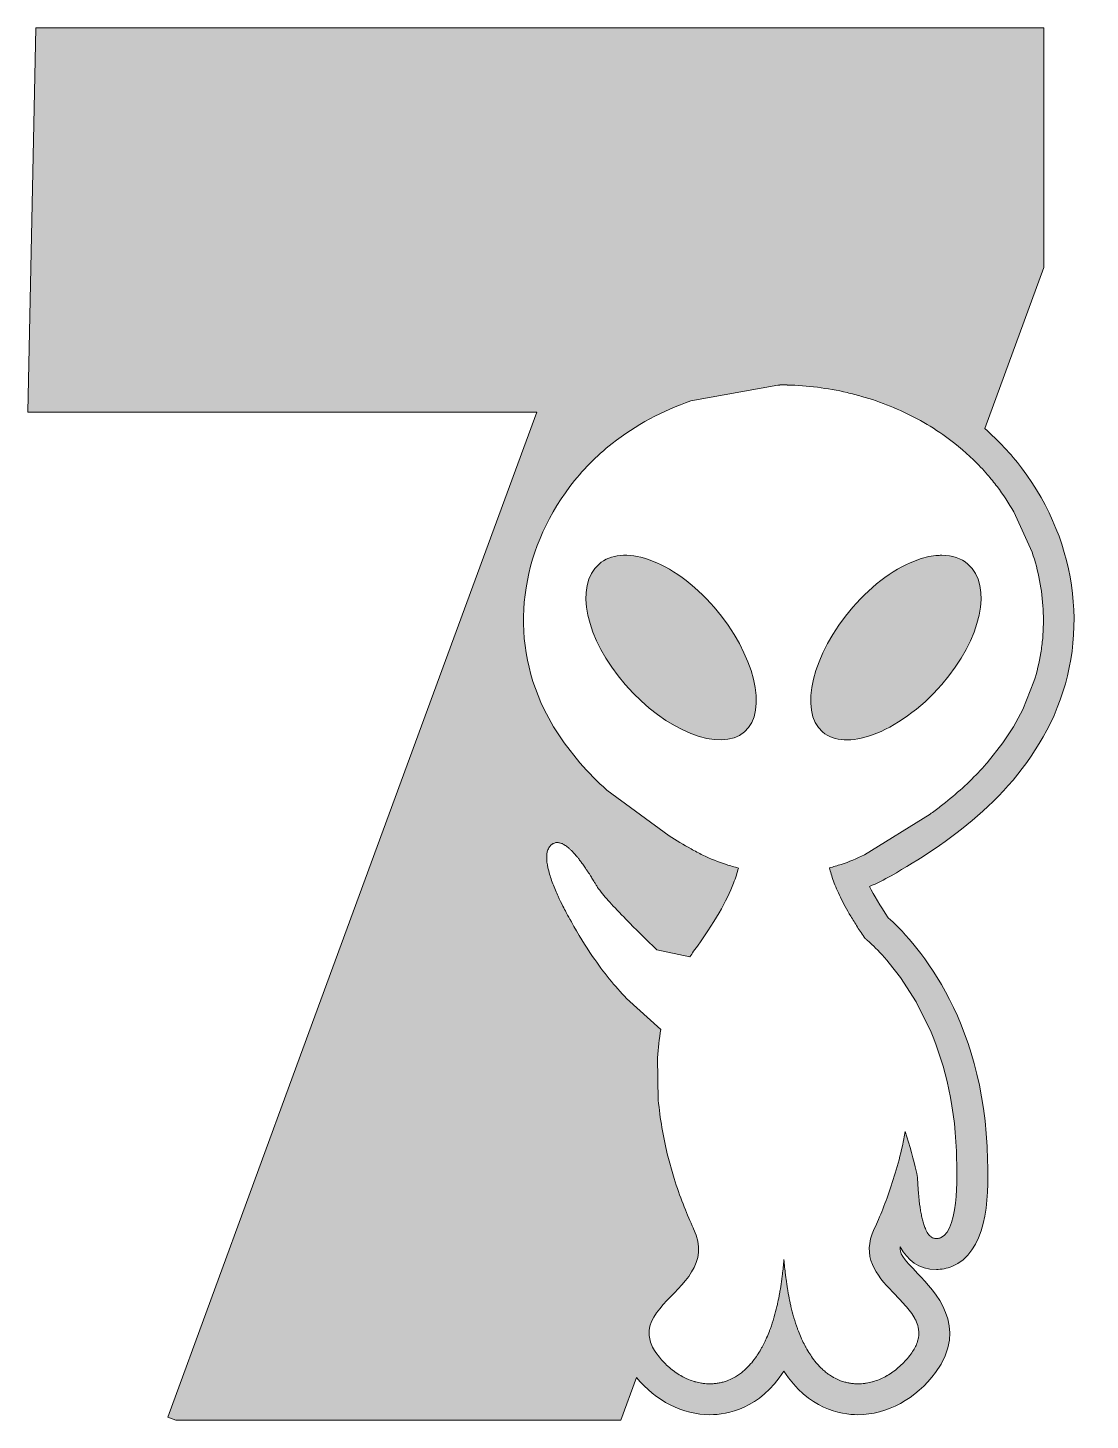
# Model space of a CAD drawing. Header units: millimetres. Extents: x -176 to -46, y -84 to 86.
import ezdxf

# ---------------------------------------------------------------- set-up
doc = ezdxf.new("R2010")
doc.units = ezdxf.units.MM
doc.header["$MEASUREMENT"] = 0
doc.layers.add('Layer 1', color=7, linetype='Continuous', lineweight=0)

# ---------------------------------------------------------------- blocks, each defined once
blk = doc.blocks.new('Block_0')
at = {"layer": 'Layer 1', "transparency": 33554687}
h = blk.add_hatch(color=7, dxfattribs=at)
h.dxf.hatch_style = 2
edge = h.paths.add_edge_path()
edge.add_spline(control_points=[(-52.06, 11.46), (-52.12, 10.87), (-52.19, 10.29), (-52.28, 9.7), (-52.48, 8.53), (-52.75, 7.36), (-53.12, 6.21), (-53.12, 6.21), (-54.48, 2.79), (-54.48, 2.79), (-55.19, 1.35), (-56, 0), (-56.91, -1.27), (-56.91, -1.27), (-58.84, -3.71), (-58.84, -3.71), (-59.18, -4.11), (-59.53, -4.49), (-59.89, -4.86), (-61.32, -6.36), (-62.88, -7.74), (-64.53, -9.01), (-64.94, -9.33), (-65.36, -9.65), (-65.78, -9.95), (-65.78, -9.95), (-73.77, -14.91), (-73.77, -14.91), (-74.71, -15.36), (-75.65, -15.74), (-76.6, -16.06), (-77.08, -16.21), (-77.56, -16.35), (-78.04, -16.47), (-77.98, -16.72), (-77.91, -16.98), (-77.82, -17.25), (-77.66, -17.79), (-77.44, -18.38), (-77.16, -19.04), (-77.02, -19.36), (-76.86, -19.7), (-76.69, -20.06), (-76.34, -20.77), (-75.93, -21.54), (-75.43, -22.38), (-75.18, -22.8), (-74.91, -23.23), (-74.63, -23.68), (-74.34, -24.13), (-74.02, -24.59), (-73.69, -25.08), (-73.6, -25.15), (-73.49, -25.24), (-73.37, -25.35), (-73.22, -25.48), (-73.05, -25.63), (-72.86, -25.81), (-72.29, -26.35), (-71.56, -27.1), (-70.74, -28.08), (-70.74, -28.08), (-69.37, -29.84), (-69.37, -29.84), (-69.37, -29.84), (-67.47, -32.8), (-67.47, -32.8), (-67.47, -32.8), (-65.65, -36.5), (-65.65, -36.5), (-63.94, -40.56), (-62.62, -45.75), (-62.54, -52.17), (-62.54, -52.17), (-62.04, -60.53), (-64.5, -61.52), (-64.64, -61.57), (-64.77, -61.6), (-64.9, -61.61), (-64.92, -61.61), (-64.94, -61.62), (-64.96, -61.62), (-65.05, -61.62), (-65.13, -61.6), (-65.21, -61.59), (-65.25, -61.58), (-65.3, -61.58), (-65.34, -61.56), (-65.43, -61.53), (-65.52, -61.48), (-65.6, -61.42), (-65.62, -61.41), (-65.64, -61.4), (-65.67, -61.39), (-65.77, -61.31), (-65.86, -61.21), (-65.95, -61.1), (-65.98, -61.07), (-66, -61.02), (-66.03, -60.98), (-66.09, -60.9), (-66.14, -60.81), (-66.2, -60.72), (-66.23, -60.66), (-66.26, -60.59), (-66.29, -60.53), (-66.33, -60.44), (-66.37, -60.35), (-66.41, -60.26), (-66.44, -60.18), (-66.47, -60.1), (-66.49, -60.03), (-66.53, -59.93), (-66.56, -59.83), (-66.59, -59.73), (-66.62, -59.64), (-66.64, -59.56), (-66.67, -59.47), (-66.69, -59.37), (-66.72, -59.26), (-66.75, -59.15), (-66.77, -59.06), (-66.79, -58.97), (-66.81, -58.87), (-66.83, -58.76), (-66.85, -58.65), (-66.87, -58.54), (-66.89, -58.45), (-66.91, -58.35), (-66.93, -58.25), (-66.94, -58.14), (-66.96, -58.02), (-66.98, -57.91), (-66.99, -57.81), (-67.01, -57.71), (-67.02, -57.62), (-67.04, -57.5), (-67.05, -57.38), (-67.07, -57.27), (-67.08, -57.17), (-67.09, -57.08), (-67.1, -56.98), (-67.11, -56.87), (-67.12, -56.76), (-67.13, -56.64), (-67.14, -56.55), (-67.15, -56.46), (-67.16, -56.36), (-67.17, -56.25), (-67.18, -56.15), (-67.19, -56.04), (-67.2, -55.95), (-67.2, -55.86), (-67.21, -55.78), (-67.22, -55.67), (-67.22, -55.57), (-67.23, -55.47), (-67.24, -55.39), (-67.24, -55.31), (-67.25, -55.23), (-67.25, -55.15), (-67.26, -55.08), (-67.26, -55.01), (-67.28, -54.78), (-67.29, -54.56), (-67.31, -54.39), (-67.32, -54.14), (-67.38, -53.79), (-67.47, -53.38), (-67.74, -52.14), (-68.27, -50.28), (-68.8, -48.57), (-68.91, -49.16), (-69.02, -49.74), (-69.15, -50.32), (-69.66, -52.61), (-70.32, -54.76), (-71.01, -56.64), (-71.35, -57.59), (-71.71, -58.47), (-72.05, -59.27), (-72.23, -59.67), (-72.4, -60.05), (-72.57, -60.41), (-74.18, -63.79), (-72.33, -66.04), (-70.36, -68.08), (-70.1, -68.36), (-69.83, -68.63), (-69.58, -68.89), (-69.32, -69.16), (-69.07, -69.43), (-68.83, -69.7), (-68.59, -69.97), (-68.36, -70.24), (-68.16, -70.51), (-67.96, -70.78), (-67.78, -71.06), (-67.63, -71.34), (-67.55, -71.48), (-67.48, -71.62), (-67.42, -71.77), (-67.3, -72.05), (-67.22, -72.35), (-67.18, -72.65), (-67.11, -73.11), (-67.14, -73.58), (-67.29, -74.08), (-67.32, -74.21), (-67.37, -74.34), (-67.42, -74.47), (-67.58, -74.85), (-67.81, -75.26), (-68.12, -75.68), (-68.12, -75.68), (-68.12, -75.68), (-68.13, -75.68), (-68.3, -75.92), (-68.49, -76.15), (-68.69, -76.37), (-68.73, -76.42), (-68.78, -76.48), (-68.83, -76.53), (-69.03, -76.75), (-69.23, -76.95), (-69.45, -77.15), (-69.46, -77.16), (-69.48, -77.17), (-69.49, -77.19), (-69.7, -77.37), (-69.91, -77.54), (-70.12, -77.7), (-70.18, -77.74), (-70.24, -77.79), (-70.3, -77.83), (-70.53, -77.99), (-70.76, -78.15), (-71, -78.29), (-71.03, -78.3), (-71.06, -78.32), (-71.08, -78.33), (-71.31, -78.46), (-71.54, -78.57), (-71.77, -78.67), (-71.83, -78.7), (-71.89, -78.73), (-71.95, -78.76), (-72.21, -78.86), (-72.46, -78.96), (-72.72, -79.03), (-72.76, -79.04), (-72.8, -79.05), (-72.83, -79.06), (-73.07, -79.12), (-73.3, -79.17), (-73.54, -79.21), (-73.6, -79.22), (-73.67, -79.23), (-73.73, -79.24), (-74, -79.28), (-74.27, -79.3), (-74.53, -79.3), (-74.59, -79.3), (-74.65, -79.3), (-74.71, -79.29), (-74.88, -79.29), (-75.05, -79.28), (-75.22, -79.26), (-75.3, -79.25), (-75.38, -79.24), (-75.46, -79.23), (-75.61, -79.21), (-75.77, -79.18), (-75.93, -79.14), (-76, -79.12), (-76.08, -79.1), (-76.16, -79.08), (-76.33, -79.03), (-76.51, -78.98), (-76.68, -78.91), (-76.73, -78.89), (-76.79, -78.87), (-76.85, -78.85), (-77.07, -78.76), (-77.29, -78.65), (-77.52, -78.53), (-77.56, -78.5), (-77.61, -78.47), (-77.66, -78.44), (-77.83, -78.34), (-78, -78.23), (-78.17, -78.11), (-78.24, -78.05), (-78.32, -78), (-78.39, -77.94), (-78.53, -77.83), (-78.68, -77.71), (-78.82, -77.58), (-78.9, -77.51), (-78.97, -77.45), (-79.04, -77.38), (-79.19, -77.23), (-79.34, -77.07), (-79.49, -76.9), (-79.54, -76.84), (-79.6, -76.78), (-79.65, -76.72), (-79.85, -76.49), (-80.04, -76.23), (-80.23, -75.96), (-80.26, -75.91), (-80.29, -75.87), (-80.32, -75.82), (-80.48, -75.59), (-80.63, -75.34), (-80.78, -75.08), (-80.84, -74.98), (-80.89, -74.87), (-80.95, -74.77), (-81.07, -74.55), (-81.19, -74.31), (-81.3, -74.07), (-81.36, -73.95), (-81.42, -73.83), (-81.47, -73.71), (-81.59, -73.44), (-81.7, -73.17), (-81.81, -72.88), (-81.85, -72.77), (-81.9, -72.66), (-81.94, -72.55), (-82.09, -72.14), (-82.23, -71.72), (-82.36, -71.27), (-82.37, -71.23), (-82.38, -71.18), (-82.4, -71.13), (-82.51, -70.73), (-82.62, -70.3), (-82.73, -69.86), (-82.76, -69.71), (-82.8, -69.54), (-82.83, -69.38), (-82.91, -69.03), (-82.98, -68.68), (-83.05, -68.31), (-83.08, -68.12), (-83.11, -67.93), (-83.15, -67.74), (-83.21, -67.35), (-83.27, -66.95), (-83.32, -66.54), (-83.34, -66.36), (-83.37, -66.19), (-83.39, -66), (-83.46, -65.4), (-83.53, -64.79), (-83.58, -64.14), (-83.58, -64.14), (-83.58, -64.14), (-83.58, -64.14), (-83.58, -64.14), (-83.58, -64.14), (-83.58, -64.14), (-83.58, -64.15), (-83.58, -64.15), (-83.58, -64.16), (-83.63, -64.8), (-83.69, -65.41), (-83.76, -66), (-83.78, -66.19), (-83.81, -66.37), (-83.84, -66.55), (-83.89, -66.96), (-83.95, -67.35), (-84.01, -67.73), (-84.04, -67.93), (-84.07, -68.12), (-84.11, -68.31), (-84.17, -68.68), (-84.25, -69.03), (-84.32, -69.37), (-84.36, -69.54), (-84.39, -69.71), (-84.43, -69.87), (-84.53, -70.3), (-84.64, -70.71), (-84.75, -71.11), (-84.77, -71.16), (-84.78, -71.22), (-84.8, -71.27), (-84.93, -71.72), (-85.07, -72.14), (-85.21, -72.54), (-85.26, -72.66), (-85.31, -72.78), (-85.35, -72.9), (-85.46, -73.17), (-85.57, -73.44), (-85.68, -73.7), (-85.74, -73.83), (-85.8, -73.95), (-85.85, -74.08), (-85.97, -74.31), (-86.08, -74.54), (-86.2, -74.76), (-86.26, -74.87), (-86.32, -74.98), (-86.38, -75.08), (-86.52, -75.34), (-86.67, -75.57), (-86.82, -75.8), (-86.86, -75.85), (-86.89, -75.91), (-86.92, -75.96), (-87.11, -76.23), (-87.3, -76.48), (-87.5, -76.72), (-87.56, -76.79), (-87.62, -76.85), (-87.67, -76.91), (-87.82, -77.07), (-87.97, -77.23), (-88.12, -77.38), (-88.19, -77.45), (-88.26, -77.51), (-88.33, -77.58), (-88.48, -77.71), (-88.62, -77.83), (-88.76, -77.94), (-88.84, -78), (-88.91, -78.05), (-88.98, -78.11), (-89.15, -78.23), (-89.32, -78.34), (-89.49, -78.44), (-89.54, -78.47), (-89.59, -78.5), (-89.64, -78.53), (-89.86, -78.65), (-90.08, -78.76), (-90.31, -78.85), (-90.36, -78.87), (-90.42, -78.89), (-90.48, -78.91), (-90.65, -78.98), (-90.82, -79.04), (-90.99, -79.08), (-91.07, -79.1), (-91.15, -79.12), (-91.23, -79.14), (-91.38, -79.18), (-91.54, -79.21), (-91.7, -79.23), (-91.77, -79.24), (-91.85, -79.25), (-91.93, -79.26), (-92.1, -79.28), (-92.28, -79.29), (-92.45, -79.29), (-92.5, -79.3), (-92.56, -79.3), (-92.62, -79.3), (-92.89, -79.3), (-93.16, -79.28), (-93.42, -79.24), (-93.49, -79.23), (-93.55, -79.22), (-93.61, -79.21), (-93.85, -79.17), (-94.09, -79.12), (-94.33, -79.06), (-94.36, -79.05), (-94.4, -79.04), (-94.43, -79.03), (-94.69, -78.96), (-94.95, -78.86), (-95.2, -78.75), (-95.26, -78.73), (-95.33, -78.7), (-95.39, -78.67), (-95.62, -78.57), (-95.85, -78.46), (-96.08, -78.33), (-96.1, -78.32), (-96.12, -78.3), (-96.15, -78.29), (-96.39, -78.15), (-96.63, -77.99), (-96.86, -77.83), (-96.92, -77.79), (-96.97, -77.74), (-97.03, -77.7), (-97.25, -77.54), (-97.46, -77.37), (-97.67, -77.18), (-97.68, -77.17), (-97.69, -77.16), (-97.71, -77.15), (-97.92, -76.96), (-98.13, -76.75), (-98.32, -76.53), (-98.37, -76.48), (-98.42, -76.42), (-98.47, -76.37), (-98.66, -76.15), (-98.85, -75.92), (-99.03, -75.68), (-99.47, -75.09), (-99.74, -74.54), (-99.88, -74.02), (-100.35, -72.35), (-99.48, -70.98), (-98.27, -69.64), (-96, -67.11), (-92.56, -64.66), (-94.58, -60.41), (-94.63, -60.29), (-94.69, -60.16), (-94.75, -60.04), (-95.48, -58.45), (-96.26, -56.49), (-96.95, -54.28), (-96.95, -54.28), (-97.78, -51.29), (-97.78, -51.29), (-98.28, -49.23), (-98.67, -47.02), (-98.88, -44.76), (-98.88, -44.76), (-98.97, -39.59), (-98.97, -39.59), (-98.9, -38.44), (-98.77, -37.29), (-98.57, -36.15), (-98.57, -36.15), (-102.75, -32.37), (-102.75, -32.37), (-104.16, -30.9), (-105.55, -29.21), (-106.88, -27.26), (-107.78, -25.97), (-108.64, -24.56), (-109.47, -23.03), (-109.47, -23.03), (-109.59, -22.83), (-109.77, -22.5), (-109.96, -22.17), (-110.22, -21.7), (-110.5, -21.14), (-110.69, -20.77), (-110.89, -20.37), (-111.08, -19.94), (-111.31, -19.45), (-111.53, -18.93), (-111.73, -18.41), (-111.92, -17.89), (-112.1, -17.37), (-112.23, -16.86), (-112.49, -15.85), (-112.57, -14.93), (-112.32, -14.27), (-112.26, -14.11), (-112.17, -13.96), (-112.07, -13.84), (-111.97, -13.72), (-111.87, -13.64), (-111.76, -13.57), (-111.74, -13.56), (-111.72, -13.55), (-111.7, -13.53), (-111.6, -13.48), (-111.49, -13.43), (-111.38, -13.41), (-111.36, -13.41), (-111.35, -13.41), (-111.33, -13.41), (-111.24, -13.4), (-111.15, -13.4), (-111.06, -13.41), (-111.02, -13.41), (-110.97, -13.42), (-110.92, -13.43), (-110.84, -13.45), (-110.76, -13.47), (-110.67, -13.51), (-110.63, -13.52), (-110.59, -13.54), (-110.55, -13.56), (-110.43, -13.61), (-110.32, -13.68), (-110.2, -13.76), (-110.19, -13.76), (-110.18, -13.77), (-110.17, -13.77), (-110.04, -13.86), (-109.91, -13.96), (-109.78, -14.08), (-109.74, -14.12), (-109.69, -14.16), (-109.65, -14.2), (-109.56, -14.28), (-109.47, -14.36), (-109.39, -14.45), (-109.34, -14.5), (-109.28, -14.56), (-109.23, -14.61), (-109.15, -14.7), (-109.07, -14.78), (-108.99, -14.87), (-108.94, -14.93), (-108.89, -14.99), (-108.84, -15.06), (-108.76, -15.15), (-108.68, -15.25), (-108.6, -15.35), (-108.55, -15.41), (-108.51, -15.47), (-108.46, -15.53), (-108.37, -15.65), (-108.28, -15.77), (-108.19, -15.89), (-108.16, -15.94), (-108.13, -15.98), (-108.09, -16.02), (-107.98, -16.19), (-107.86, -16.36), (-107.75, -16.52), (-107.71, -16.57), (-107.68, -16.62), (-107.65, -16.67), (-107.57, -16.79), (-107.49, -16.91), (-107.41, -17.03), (-107.37, -17.09), (-107.32, -17.16), (-107.28, -17.22), (-107.22, -17.32), (-107.16, -17.42), (-107.1, -17.51), (-107.05, -17.58), (-107.01, -17.65), (-106.97, -17.72), (-106.91, -17.81), (-106.86, -17.9), (-106.8, -17.99), (-106.77, -18.05), (-106.73, -18.11), (-106.69, -18.16), (-106.62, -18.28), (-106.56, -18.39), (-106.49, -18.49), (-106.41, -18.62), (-106.34, -18.75), (-106.27, -18.85), (-106.14, -19.06), (-105.93, -19.34), (-105.66, -19.66), (-105.26, -20.14), (-104.73, -20.73), (-104.14, -21.36), (-103.46, -22.07), (-102.72, -22.84), (-102.01, -23.56), (-100.44, -25.13), (-99.07, -26.45), (-99.07, -26.45), (-99.07, -26.45), (-95.04, -27.3), (-95.04, -27.3), (-94.89, -27.08), (-94.74, -26.86), (-94.58, -26.64), (-91.99, -23.14), (-90.52, -20.43), (-89.72, -18.36), (-89.45, -17.67), (-89.26, -17.05), (-89.12, -16.5), (-89.61, -16.38), (-90.1, -16.24), (-90.58, -16.08), (-91.55, -15.77), (-92.51, -15.38), (-93.47, -14.92), (-93.94, -14.69), (-94.42, -14.44), (-94.89, -14.17), (-95.79, -13.65), (-96.69, -13.12), (-97.57, -12.57), (-97.57, -12.57), (-105.13, -7.02), (-105.13, -7.02), (-106.29, -5.99), (-107.4, -4.89), (-108.42, -3.71), (-108.42, -3.71), (-110.35, -1.27), (-110.35, -1.27), (-111.26, 0), (-112.07, 1.35), (-112.78, 2.79), (-117.15, 11.75), (-115.66, 22.02), (-109.65, 29.94), (-108.9, 30.93), (-108.09, 31.87), (-107.23, 32.74), (-106.37, 33.61), (-105.46, 34.43), (-104.5, 35.18), (-101.63, 37.45), (-98.37, 39.18), (-94.9, 40.37), (-94.9, 40.37), (-84.3, 42.29), (-84.3, 42.29), (-84.23, 42.29), (-84.16, 42.3), (-84.09, 42.3), (-84.09, 42.3), (-84.09, 42.32), (-84.09, 42.32), (-83.94, 42.32), (-83.78, 42.31), (-83.63, 42.31), (-83.63, 42.31), (-83.63, 42.31), (-83.63, 42.31), (-83.48, 42.31), (-83.32, 42.32), (-83.17, 42.32), (-83.17, 42.32), (-83.17, 42.3), (-83.17, 42.3), (-80.72, 42.24), (-78.27, 41.93), (-75.88, 41.38), (-75.29, 41.24), (-74.69, 41.09), (-74.11, 40.92), (-72.93, 40.59), (-71.77, 40.19), (-70.64, 39.73), (-68.38, 38.82), (-66.22, 37.67), (-64.22, 36.27), (-62.9, 35.35), (-61.66, 34.32), (-60.5, 33.19), (-59.9, 32.61), (-59.32, 32.02), (-58.78, 31.38), (-58.37, 30.92), (-57.98, 30.44), (-57.61, 29.94), (-56.86, 28.95), (-56.18, 27.92), (-55.57, 26.87), (-55.57, 26.87), (-53.34, 21.94), (-53.34, 21.94), (-52.96, 20.81), (-52.66, 19.66), (-52.43, 18.5), (-52.21, 17.34), (-52.06, 16.17), (-52, 15), (-51.94, 13.82), (-51.96, 12.64), (-52.06, 11.46)], knot_values=[0, 0, 0, 0, 1, 1, 1, 2, 2, 2, 3, 3, 3, 4, 4, 4, 5, 5, 5, 6, 6, 6, 7, 7, 7, 8, 8, 8, 9, 9, 9, 10, 10, 10, 11, 11, 11, 12, 12, 12, 13, 13, 13, 14, 14, 14, 15, 15, 15, 16, 16, 16, 17, 17, 17, 18, 18, 18, 19, 19, 19, 20, 20, 20, 21, 21, 21, 22, 22, 22, 23, 23, 23, 24, 24, 24, 25, 25, 25, 26, 26, 26, 27, 27, 27, 28, 28, 28, 29, 29, 29, 30, 30, 30, 31, 31, 31, 32, 32, 32, 33, 33, 33, 34, 34, 34, 35, 35, 35, 36, 36, 36, 37, 37, 37, 38, 38, 38, 39, 39, 39, 40, 40, 40, 41, 41, 41, 42, 42, 42, 43, 43, 43, 44, 44, 44, 45, 45, 45, 46, 46, 46, 47, 47, 47, 48, 48, 48, 49, 49, 49, 50, 50, 50, 51, 51, 51, 52, 52, 52, 53, 53, 53, 54, 54, 54, 55, 55, 55, 56, 56, 56, 57, 57, 57, 58, 58, 58, 59, 59, 59, 60, 60, 60, 61, 61, 61, 62, 62, 62, 63, 63, 63, 64, 64, 64, 65, 65, 65, 66, 66, 66, 67, 67, 67, 68, 68, 68, 69, 69, 69, 70, 70, 70, 71, 71, 71, 72, 72, 72, 73, 73, 73, 74, 74, 74, 75, 75, 75, 76, 76, 76, 77, 77, 77, 78, 78, 78, 79, 79, 79, 80, 80, 80, 81, 81, 81, 82, 82, 82, 83, 83, 83, 84, 84, 84, 85, 85, 85, 86, 86, 86, 87, 87, 87, 88, 88, 88, 89, 89, 89, 90, 90, 90, 91, 91, 91, 92, 92, 92, 93, 93, 93, 94, 94, 94, 95, 95, 95, 96, 96, 96, 97, 97, 97, 98, 98, 98, 99, 99, 99, 100, 100, 100, 101, 101, 101, 102, 102, 102, 103, 103, 103, 104, 104, 104, 105, 105, 105, 106, 106, 106, 107, 107, 107, 108, 108, 108, 109, 109, 109, 110, 110, 110, 111, 111, 111, 112, 112, 112, 113, 113, 113, 114, 114, 114, 115, 115, 115, 116, 116, 116, 117, 117, 117, 118, 118, 118, 119, 119, 119, 120, 120, 120, 121, 121, 121, 122, 122, 122, 123, 123, 123, 124, 124, 124, 125, 125, 125, 126, 126, 126, 127, 127, 127, 128, 128, 128, 129, 129, 129, 130, 130, 130, 131, 131, 131, 132, 132, 132, 133, 133, 133, 134, 134, 134, 135, 135, 135, 136, 136, 136, 137, 137, 137, 138, 138, 138, 139, 139, 139, 140, 140, 140, 141, 141, 141, 142, 142, 142, 143, 143, 143, 144, 144, 144, 145, 145, 145, 146, 146, 146, 147, 147, 147, 148, 148, 148, 149, 149, 149, 150, 150, 150, 151, 151, 151, 152, 152, 152, 153, 153, 153, 154, 154, 154, 155, 155, 155, 156, 156, 156, 157, 157, 157, 158, 158, 158, 159, 159, 159, 160, 160, 160, 161, 161, 161, 162, 162, 162, 163, 163, 163, 164, 164, 164, 165, 165, 165, 166, 166, 166, 167, 167, 167, 168, 168, 168, 169, 169, 169, 170, 170, 170, 171, 171, 171, 172, 172, 172, 173, 173, 173, 174, 174, 174, 175, 175, 175, 176, 176, 176, 177, 177, 177, 178, 178, 178, 179, 179, 179, 180, 180, 180, 181, 181, 181, 182, 182, 182, 183, 183, 183, 184, 184, 184, 185, 185, 185, 186, 186, 186, 187, 187, 187, 188, 188, 188, 189, 189, 189, 190, 190, 190, 191, 191, 191, 192, 192, 192, 193, 193, 193, 194, 194, 194, 195, 195, 195, 196, 196, 196, 197, 197, 197, 198, 198, 198, 199, 199, 199, 200, 200, 200, 201, 201, 201, 202, 202, 202, 203, 203, 203, 204, 204, 204, 205, 205, 205, 206, 206, 206, 207, 207, 207, 208, 208, 208, 209, 209, 209, 210, 210, 210, 211, 211, 211, 212, 212, 212, 213, 213, 213, 214, 214, 214, 215, 215, 215, 216, 216, 216, 217, 217, 217, 218, 218, 218, 219, 219, 219, 220, 220, 220, 221, 221, 221, 222, 222, 222, 223, 223, 223, 224, 224, 224, 225, 225, 225, 226, 226, 226, 227, 227, 227, 228, 228, 228, 229, 229, 229, 230, 230, 230, 231, 231, 231, 232, 232, 232, 233, 233, 233, 234, 234, 234, 235, 235, 235, 236, 236, 236, 237, 237, 237, 238, 238, 238, 239, 239, 239, 240, 240, 240, 241, 241, 241, 242, 242, 242, 243, 243, 243, 244, 244, 244, 245, 245, 245, 246, 246, 246, 247, 247, 247, 248, 248, 248, 249, 249, 249, 250, 250, 250, 251, 251, 251, 252, 252, 252, 253, 253, 253, 254, 254, 254, 255, 255, 255, 256, 256, 256, 257, 257, 257, 257], degree=3, periodic=0)
edge = h.paths.add_edge_path()
edge.add_spline(control_points=[(-54.62, 32.21), (-55.94, 33.95), (-57.45, 35.54), (-59.11, 36.99), (-59.11, 36.99), (-51.9, 56.6), (-51.9, 56.6), (-51.9, 56.6), (-51.9, 85.79), (-51.9, 85.79), (-51.9, 85.79), (-96.51, 85.79), (-96.51, 85.79), (-96.51, 85.79), (-174.7, 85.79), (-174.7, 85.79), (-174.7, 85.79), (-175.68, 39.01), (-175.68, 39.01), (-175.68, 39.01), (-113.69, 39.01), (-113.69, 39.01), (-113.69, 39.01), (-124.8, 8.75), (-124.8, 8.75), (-124.8, 8.75), (-142.89, -40.5), (-142.89, -40.5), (-142.89, -40.5), (-158.63, -83.35), (-158.63, -83.35), (-158.63, -83.35), (-157.64, -83.72), (-157.64, -83.72), (-157.64, -83.72), (-103.44, -83.72), (-103.44, -83.72), (-103.44, -83.72), (-101.54, -78.53), (-101.54, -78.53), (-99.18, -81.37), (-95.9, -83.05), (-92.59, -83.05), (-90.47, -83.05), (-86.55, -82.35), (-83.58, -77.76), (-80.61, -82.35), (-76.69, -83.05), (-74.57, -83.05), (-71.02, -83.05), (-67.48, -81.13), (-65.1, -77.91), (-61, -72.34), (-65.22, -67.99), (-67.26, -65.9), (-69.13, -63.97), (-69.54, -63.3), (-69.41, -62.63), (-68.55, -64.22), (-67.18, -65.37), (-65.01, -65.37), (-64.37, -65.37), (-63.73, -65.25), (-63.11, -65), (-59.03, -63.37), (-58.5, -57.07), (-58.79, -52.04), (-59.04, -34.34), (-68.13, -24.98), (-70.87, -22.55), (-71.88, -21.06), (-72.62, -19.81), (-73.15, -18.75), (-72.25, -18.36), (-71.37, -17.92), (-70.51, -17.43), (-63.83, -13.6), (-55.6, -8.04), (-51.11, 1.15), (-46.27, 11.07), (-47.62, 22.97), (-54.62, 32.21)], knot_values=[0, 0, 0, 0, 1, 1, 1, 2, 2, 2, 3, 3, 3, 4, 4, 4, 5, 5, 5, 6, 6, 6, 7, 7, 7, 8, 8, 8, 9, 9, 9, 10, 10, 10, 11, 11, 11, 12, 12, 12, 13, 13, 13, 14, 14, 14, 15, 15, 15, 16, 16, 16, 17, 17, 17, 18, 18, 18, 19, 19, 19, 20, 20, 20, 21, 21, 21, 22, 22, 22, 23, 23, 23, 24, 24, 24, 25, 25, 25, 26, 26, 26, 27, 27, 27, 27], degree=3, periodic=0)
h = blk.add_hatch(color=7, dxfattribs=at)
h.dxf.hatch_style = 2
edge = h.paths.add_edge_path()
edge.add_spline(control_points=[(-100.08, 21.06), (-102.57, 21.91), (-104.7, 21.72), (-106.09, 20.51), (-109.14, 17.86), (-107.74, 11.41), (-102.9, 5.83), (-97.97, 0.16), (-91.33, -2.48), (-88.39, 0.07), (-85.46, 2.61), (-87.14, 9.56), (-92.07, 15.24), (-94.54, 18.07), (-97.38, 20.14), (-100.08, 21.06)], knot_values=[0, 0, 0, 0, 1, 1, 1, 2, 2, 2, 3, 3, 3, 4, 4, 4, 5, 5, 5, 5], degree=3, periodic=0)
h = blk.add_hatch(color=7, dxfattribs=at)
h.dxf.hatch_style = 2
edge = h.paths.add_edge_path()
edge.add_spline(control_points=[(-64.33, 21.58), (-64.48, 21.58), (-64.62, 21.57), (-64.77, 21.56), (-65.52, 21.52), (-66.33, 21.36), (-67.18, 21.06), (-69.88, 20.14), (-72.73, 18.07), (-75.19, 15.24), (-80.12, 9.56), (-81.8, 2.61), (-78.87, 0.07), (-77.48, -1.14), (-75.26, -1.17), (-72.8, -0.29), (-70.04, 0.7), (-66.96, 2.84), (-64.36, 5.83), (-59.52, 11.41), (-58.12, 17.86), (-61.17, 20.51), (-61.99, 21.22), (-63.07, 21.58), (-64.33, 21.58)], knot_values=[0, 0, 0, 0, 1, 1, 1, 2, 2, 2, 3, 3, 3, 4, 4, 4, 5, 5, 5, 6, 6, 6, 7, 7, 7, 8, 8, 8, 8], degree=3, periodic=0)
at = {"layer": 'Layer 1'}
for points, knots in [([(-54.62, 32.21), (-55.94, 33.95), (-57.45, 35.54), (-59.11, 36.99), (-59.11, 36.99), (-51.9, 56.6), (-51.9, 56.6), (-51.9, 56.6), (-51.9, 85.79), (-51.9, 85.79), (-51.9, 85.79), (-96.51, 85.79), (-96.51, 85.79), (-96.51, 85.79), (-174.7, 85.79), (-174.7, 85.79), (-174.7, 85.79), (-175.68, 39.01), (-175.68, 39.01), (-175.68, 39.01), (-113.69, 39.01), (-113.69, 39.01), (-113.69, 39.01), (-124.8, 8.75), (-124.8, 8.75), (-124.8, 8.75), (-142.89, -40.5), (-142.89, -40.5), (-142.89, -40.5), (-158.63, -83.35), (-158.63, -83.35), (-158.63, -83.35), (-157.64, -83.72), (-157.64, -83.72), (-157.64, -83.72), (-103.44, -83.72), (-103.44, -83.72), (-103.44, -83.72), (-101.54, -78.53), (-101.54, -78.53), (-99.18, -81.37), (-95.9, -83.05), (-92.59, -83.05), (-90.47, -83.05), (-86.55, -82.35), (-83.58, -77.76), (-80.61, -82.35), (-76.69, -83.05), (-74.57, -83.05), (-71.02, -83.05), (-67.48, -81.13), (-65.1, -77.91), (-61, -72.34), (-65.22, -67.99), (-67.26, -65.9), (-69.13, -63.97), (-69.54, -63.3), (-69.41, -62.63), (-68.55, -64.22), (-67.18, -65.37), (-65.01, -65.37), (-64.37, -65.37), (-63.73, -65.25), (-63.11, -65), (-59.03, -63.37), (-58.5, -57.07), (-58.79, -52.04), (-59.04, -34.34), (-68.13, -24.98), (-70.87, -22.55), (-71.88, -21.06), (-72.62, -19.81), (-73.15, -18.75), (-72.25, -18.36), (-71.37, -17.92), (-70.51, -17.43), (-63.83, -13.6), (-55.6, -8.04), (-51.11, 1.15), (-46.27, 11.07), (-47.62, 22.97), (-54.62, 32.21)], [0, 0, 0, 0, 1, 1, 1, 2, 2, 2, 3, 3, 3, 4, 4, 4, 5, 5, 5, 6, 6, 6, 7, 7, 7, 8, 8, 8, 9, 9, 9, 10, 10, 10, 11, 11, 11, 12, 12, 12, 13, 13, 13, 14, 14, 14, 15, 15, 15, 16, 16, 16, 17, 17, 17, 18, 18, 18, 19, 19, 19, 20, 20, 20, 21, 21, 21, 22, 22, 22, 23, 23, 23, 24, 24, 24, 25, 25, 25, 26, 26, 26, 27, 27, 27, 27]), ([(-52.06, 11.46), (-52.12, 10.87), (-52.19, 10.29), (-52.28, 9.7), (-52.48, 8.53), (-52.75, 7.36), (-53.12, 6.21), (-53.12, 6.21), (-54.48, 2.79), (-54.48, 2.79), (-55.19, 1.35), (-56, 0), (-56.91, -1.27), (-56.91, -1.27), (-58.84, -3.71), (-58.84, -3.71), (-59.18, -4.11), (-59.53, -4.49), (-59.89, -4.86), (-61.32, -6.36), (-62.88, -7.74), (-64.53, -9.01), (-64.94, -9.33), (-65.36, -9.65), (-65.78, -9.95), (-65.78, -9.95), (-73.77, -14.91), (-73.77, -14.91), (-74.71, -15.36), (-75.65, -15.74), (-76.6, -16.06), (-77.08, -16.21), (-77.56, -16.35), (-78.04, -16.47), (-77.98, -16.72), (-77.91, -16.98), (-77.82, -17.25), (-77.66, -17.79), (-77.44, -18.38), (-77.16, -19.04), (-77.02, -19.36), (-76.86, -19.7), (-76.69, -20.06), (-76.34, -20.77), (-75.93, -21.54), (-75.43, -22.38), (-75.18, -22.8), (-74.91, -23.23), (-74.63, -23.68), (-74.34, -24.13), (-74.02, -24.59), (-73.69, -25.08), (-73.6, -25.15), (-73.49, -25.24), (-73.37, -25.35), (-73.22, -25.48), (-73.05, -25.63), (-72.86, -25.81), (-72.29, -26.35), (-71.56, -27.1), (-70.74, -28.08), (-70.74, -28.08), (-69.37, -29.84), (-69.37, -29.84), (-69.37, -29.84), (-67.47, -32.8), (-67.47, -32.8), (-67.47, -32.8), (-65.65, -36.5), (-65.65, -36.5), (-63.94, -40.56), (-62.62, -45.75), (-62.54, -52.17), (-62.54, -52.17), (-62.04, -60.53), (-64.5, -61.52), (-64.64, -61.57), (-64.77, -61.6), (-64.9, -61.61), (-64.92, -61.61), (-64.94, -61.62), (-64.96, -61.62), (-65.05, -61.62), (-65.13, -61.6), (-65.21, -61.59), (-65.25, -61.58), (-65.3, -61.58), (-65.34, -61.56), (-65.43, -61.53), (-65.52, -61.48), (-65.6, -61.42), (-65.62, -61.41), (-65.64, -61.4), (-65.67, -61.39), (-65.77, -61.31), (-65.86, -61.21), (-65.95, -61.1), (-65.98, -61.07), (-66, -61.02), (-66.03, -60.98), (-66.09, -60.9), (-66.14, -60.81), (-66.2, -60.72), (-66.23, -60.66), (-66.26, -60.59), (-66.29, -60.53), (-66.33, -60.44), (-66.37, -60.35), (-66.41, -60.26), (-66.44, -60.18), (-66.47, -60.1), (-66.49, -60.03), (-66.53, -59.93), (-66.56, -59.83), (-66.59, -59.73), (-66.62, -59.64), (-66.64, -59.56), (-66.67, -59.47), (-66.69, -59.37), (-66.72, -59.26), (-66.75, -59.15), (-66.77, -59.06), (-66.79, -58.97), (-66.81, -58.87), (-66.83, -58.76), (-66.85, -58.65), (-66.87, -58.54), (-66.89, -58.45), (-66.91, -58.35), (-66.93, -58.25), (-66.94, -58.14), (-66.96, -58.02), (-66.98, -57.91), (-66.99, -57.81), (-67.01, -57.71), (-67.02, -57.62), (-67.04, -57.5), (-67.05, -57.38), (-67.07, -57.27), (-67.08, -57.17), (-67.09, -57.08), (-67.1, -56.98), (-67.11, -56.87), (-67.12, -56.76), (-67.13, -56.64), (-67.14, -56.55), (-67.15, -56.46), (-67.16, -56.36), (-67.17, -56.25), (-67.18, -56.15), (-67.19, -56.04), (-67.2, -55.95), (-67.2, -55.86), (-67.21, -55.78), (-67.22, -55.67), (-67.22, -55.57), (-67.23, -55.47), (-67.24, -55.39), (-67.24, -55.31), (-67.25, -55.23), (-67.25, -55.15), (-67.26, -55.08), (-67.26, -55.01), (-67.28, -54.78), (-67.29, -54.56), (-67.31, -54.39), (-67.32, -54.14), (-67.38, -53.79), (-67.47, -53.38), (-67.74, -52.14), (-68.27, -50.28), (-68.8, -48.57), (-68.91, -49.16), (-69.02, -49.74), (-69.15, -50.32), (-69.66, -52.61), (-70.32, -54.76), (-71.01, -56.64), (-71.35, -57.59), (-71.71, -58.47), (-72.05, -59.27), (-72.23, -59.67), (-72.4, -60.05), (-72.57, -60.41), (-74.18, -63.79), (-72.33, -66.04), (-70.36, -68.08), (-70.1, -68.36), (-69.83, -68.63), (-69.58, -68.89), (-69.32, -69.16), (-69.07, -69.43), (-68.83, -69.7), (-68.59, -69.97), (-68.36, -70.24), (-68.16, -70.51), (-67.96, -70.78), (-67.78, -71.06), (-67.63, -71.34), (-67.55, -71.48), (-67.48, -71.62), (-67.42, -71.77), (-67.3, -72.05), (-67.22, -72.35), (-67.18, -72.65), (-67.11, -73.11), (-67.14, -73.58), (-67.29, -74.08), (-67.32, -74.21), (-67.37, -74.34), (-67.42, -74.47), (-67.58, -74.85), (-67.81, -75.26), (-68.12, -75.68), (-68.12, -75.68), (-68.12, -75.68), (-68.13, -75.68), (-68.3, -75.92), (-68.49, -76.15), (-68.69, -76.37), (-68.73, -76.42), (-68.78, -76.48), (-68.83, -76.53), (-69.03, -76.75), (-69.23, -76.95), (-69.45, -77.15), (-69.46, -77.16), (-69.48, -77.17), (-69.49, -77.19), (-69.7, -77.37), (-69.91, -77.54), (-70.12, -77.7), (-70.18, -77.74), (-70.24, -77.79), (-70.3, -77.83), (-70.53, -77.99), (-70.76, -78.15), (-71, -78.29), (-71.03, -78.3), (-71.06, -78.32), (-71.08, -78.33), (-71.31, -78.46), (-71.54, -78.57), (-71.77, -78.67), (-71.83, -78.7), (-71.89, -78.73), (-71.95, -78.76), (-72.21, -78.86), (-72.46, -78.96), (-72.72, -79.03), (-72.76, -79.04), (-72.8, -79.05), (-72.83, -79.06), (-73.07, -79.12), (-73.3, -79.17), (-73.54, -79.21), (-73.6, -79.22), (-73.67, -79.23), (-73.73, -79.24), (-74, -79.28), (-74.27, -79.3), (-74.53, -79.3), (-74.59, -79.3), (-74.65, -79.3), (-74.71, -79.29), (-74.88, -79.29), (-75.05, -79.28), (-75.22, -79.26), (-75.3, -79.25), (-75.38, -79.24), (-75.46, -79.23), (-75.61, -79.21), (-75.77, -79.18), (-75.93, -79.14), (-76, -79.12), (-76.08, -79.1), (-76.16, -79.08), (-76.33, -79.03), (-76.51, -78.98), (-76.68, -78.91), (-76.73, -78.89), (-76.79, -78.87), (-76.85, -78.85), (-77.07, -78.76), (-77.29, -78.65), (-77.52, -78.53), (-77.56, -78.5), (-77.61, -78.47), (-77.66, -78.44), (-77.83, -78.34), (-78, -78.23), (-78.17, -78.11), (-78.24, -78.05), (-78.32, -78), (-78.39, -77.94), (-78.53, -77.83), (-78.68, -77.71), (-78.82, -77.58), (-78.9, -77.51), (-78.97, -77.45), (-79.04, -77.38), (-79.19, -77.23), (-79.34, -77.07), (-79.49, -76.9), (-79.54, -76.84), (-79.6, -76.78), (-79.65, -76.72), (-79.85, -76.49), (-80.04, -76.23), (-80.23, -75.96), (-80.26, -75.91), (-80.29, -75.87), (-80.32, -75.82), (-80.48, -75.59), (-80.63, -75.34), (-80.78, -75.08), (-80.84, -74.98), (-80.89, -74.87), (-80.95, -74.77), (-81.07, -74.55), (-81.19, -74.31), (-81.3, -74.07), (-81.36, -73.95), (-81.42, -73.83), (-81.47, -73.71), (-81.59, -73.44), (-81.7, -73.17), (-81.81, -72.88), (-81.85, -72.77), (-81.9, -72.66), (-81.94, -72.55), (-82.09, -72.14), (-82.23, -71.72), (-82.36, -71.27), (-82.37, -71.23), (-82.38, -71.18), (-82.4, -71.13), (-82.51, -70.73), (-82.62, -70.3), (-82.73, -69.86), (-82.76, -69.71), (-82.8, -69.54), (-82.83, -69.38), (-82.91, -69.03), (-82.98, -68.68), (-83.05, -68.31), (-83.08, -68.12), (-83.11, -67.93), (-83.15, -67.74), (-83.21, -67.35), (-83.27, -66.95), (-83.32, -66.54), (-83.34, -66.36), (-83.37, -66.19), (-83.39, -66), (-83.46, -65.4), (-83.53, -64.79), (-83.58, -64.14), (-83.58, -64.14), (-83.58, -64.14), (-83.58, -64.14), (-83.58, -64.14), (-83.58, -64.14), (-83.58, -64.14), (-83.58, -64.15), (-83.58, -64.15), (-83.58, -64.16), (-83.63, -64.8), (-83.69, -65.41), (-83.76, -66), (-83.78, -66.19), (-83.81, -66.37), (-83.84, -66.55), (-83.89, -66.96), (-83.95, -67.35), (-84.01, -67.73), (-84.04, -67.93), (-84.07, -68.12), (-84.11, -68.31), (-84.17, -68.68), (-84.25, -69.03), (-84.32, -69.37), (-84.36, -69.54), (-84.39, -69.71), (-84.43, -69.87), (-84.53, -70.3), (-84.64, -70.71), (-84.75, -71.11), (-84.77, -71.16), (-84.78, -71.22), (-84.8, -71.27), (-84.93, -71.72), (-85.07, -72.14), (-85.21, -72.54), (-85.26, -72.66), (-85.31, -72.78), (-85.35, -72.9), (-85.46, -73.17), (-85.57, -73.44), (-85.68, -73.7), (-85.74, -73.83), (-85.8, -73.95), (-85.85, -74.08), (-85.97, -74.31), (-86.08, -74.54), (-86.2, -74.76), (-86.26, -74.87), (-86.32, -74.98), (-86.38, -75.08), (-86.52, -75.34), (-86.67, -75.57), (-86.82, -75.8), (-86.86, -75.85), (-86.89, -75.91), (-86.92, -75.96), (-87.11, -76.23), (-87.3, -76.48), (-87.5, -76.72), (-87.56, -76.79), (-87.62, -76.85), (-87.67, -76.91), (-87.82, -77.07), (-87.97, -77.23), (-88.12, -77.38), (-88.19, -77.45), (-88.26, -77.51), (-88.33, -77.58), (-88.48, -77.71), (-88.62, -77.83), (-88.76, -77.94), (-88.84, -78), (-88.91, -78.05), (-88.98, -78.11), (-89.15, -78.23), (-89.32, -78.34), (-89.49, -78.44), (-89.54, -78.47), (-89.59, -78.5), (-89.64, -78.53), (-89.86, -78.65), (-90.08, -78.76), (-90.31, -78.85), (-90.36, -78.87), (-90.42, -78.89), (-90.48, -78.91), (-90.65, -78.98), (-90.82, -79.04), (-90.99, -79.08), (-91.07, -79.1), (-91.15, -79.12), (-91.23, -79.14), (-91.38, -79.18), (-91.54, -79.21), (-91.7, -79.23), (-91.77, -79.24), (-91.85, -79.25), (-91.93, -79.26), (-92.1, -79.28), (-92.28, -79.29), (-92.45, -79.29), (-92.5, -79.3), (-92.56, -79.3), (-92.62, -79.3), (-92.89, -79.3), (-93.16, -79.28), (-93.42, -79.24), (-93.49, -79.23), (-93.55, -79.22), (-93.61, -79.21), (-93.85, -79.17), (-94.09, -79.12), (-94.33, -79.06), (-94.36, -79.05), (-94.4, -79.04), (-94.43, -79.03), (-94.69, -78.96), (-94.95, -78.86), (-95.2, -78.75), (-95.26, -78.73), (-95.33, -78.7), (-95.39, -78.67), (-95.62, -78.57), (-95.85, -78.46), (-96.08, -78.33), (-96.1, -78.32), (-96.12, -78.3), (-96.15, -78.29), (-96.39, -78.15), (-96.63, -77.99), (-96.86, -77.83), (-96.92, -77.79), (-96.97, -77.74), (-97.03, -77.7), (-97.25, -77.54), (-97.46, -77.37), (-97.67, -77.18), (-97.68, -77.17), (-97.69, -77.16), (-97.71, -77.15), (-97.92, -76.96), (-98.13, -76.75), (-98.32, -76.53), (-98.37, -76.48), (-98.42, -76.42), (-98.47, -76.37), (-98.66, -76.15), (-98.85, -75.92), (-99.03, -75.68), (-99.47, -75.09), (-99.74, -74.54), (-99.88, -74.02), (-100.35, -72.35), (-99.48, -70.98), (-98.27, -69.64), (-96, -67.11), (-92.56, -64.66), (-94.58, -60.41), (-94.63, -60.29), (-94.69, -60.16), (-94.75, -60.04), (-95.48, -58.45), (-96.26, -56.49), (-96.95, -54.28), (-96.95, -54.28), (-97.78, -51.29), (-97.78, -51.29), (-98.28, -49.23), (-98.67, -47.02), (-98.88, -44.76), (-98.88, -44.76), (-98.97, -39.59), (-98.97, -39.59), (-98.9, -38.44), (-98.77, -37.29), (-98.57, -36.15), (-98.57, -36.15), (-102.75, -32.37), (-102.75, -32.37), (-104.16, -30.9), (-105.55, -29.21), (-106.88, -27.26), (-107.78, -25.97), (-108.64, -24.56), (-109.47, -23.03), (-109.47, -23.03), (-109.59, -22.83), (-109.77, -22.5), (-109.96, -22.17), (-110.22, -21.7), (-110.5, -21.14), (-110.69, -20.77), (-110.89, -20.37), (-111.08, -19.94), (-111.31, -19.45), (-111.53, -18.93), (-111.73, -18.41), (-111.92, -17.89), (-112.1, -17.37), (-112.23, -16.86), (-112.49, -15.85), (-112.57, -14.93), (-112.32, -14.27), (-112.26, -14.11), (-112.17, -13.96), (-112.07, -13.84), (-111.97, -13.72), (-111.87, -13.64), (-111.76, -13.57), (-111.74, -13.56), (-111.72, -13.55), (-111.7, -13.53), (-111.6, -13.48), (-111.49, -13.43), (-111.38, -13.41), (-111.36, -13.41), (-111.35, -13.41), (-111.33, -13.41), (-111.24, -13.4), (-111.15, -13.4), (-111.06, -13.41), (-111.02, -13.41), (-110.97, -13.42), (-110.92, -13.43), (-110.84, -13.45), (-110.76, -13.47), (-110.67, -13.51), (-110.63, -13.52), (-110.59, -13.54), (-110.55, -13.56), (-110.43, -13.61), (-110.32, -13.68), (-110.2, -13.76), (-110.19, -13.76), (-110.18, -13.77), (-110.17, -13.77), (-110.04, -13.86), (-109.91, -13.96), (-109.78, -14.08), (-109.74, -14.12), (-109.69, -14.16), (-109.65, -14.2), (-109.56, -14.28), (-109.47, -14.36), (-109.39, -14.45), (-109.34, -14.5), (-109.28, -14.56), (-109.23, -14.61), (-109.15, -14.7), (-109.07, -14.78), (-108.99, -14.87), (-108.94, -14.93), (-108.89, -14.99), (-108.84, -15.06), (-108.76, -15.15), (-108.68, -15.25), (-108.6, -15.35), (-108.55, -15.41), (-108.51, -15.47), (-108.46, -15.53), (-108.37, -15.65), (-108.28, -15.77), (-108.19, -15.89), (-108.16, -15.94), (-108.13, -15.98), (-108.09, -16.02), (-107.98, -16.19), (-107.86, -16.36), (-107.75, -16.52), (-107.71, -16.57), (-107.68, -16.62), (-107.65, -16.67), (-107.57, -16.79), (-107.49, -16.91), (-107.41, -17.03), (-107.37, -17.09), (-107.32, -17.16), (-107.28, -17.22), (-107.22, -17.32), (-107.16, -17.42), (-107.1, -17.51), (-107.05, -17.58), (-107.01, -17.65), (-106.97, -17.72), (-106.91, -17.81), (-106.86, -17.9), (-106.8, -17.99), (-106.77, -18.05), (-106.73, -18.11), (-106.69, -18.16), (-106.62, -18.28), (-106.56, -18.39), (-106.49, -18.49), (-106.41, -18.62), (-106.34, -18.75), (-106.27, -18.85), (-106.14, -19.06), (-105.93, -19.34), (-105.66, -19.66), (-105.26, -20.14), (-104.73, -20.73), (-104.14, -21.36), (-103.46, -22.07), (-102.72, -22.84), (-102.01, -23.56), (-100.44, -25.13), (-99.07, -26.45), (-99.07, -26.45), (-99.07, -26.45), (-95.04, -27.3), (-95.04, -27.3), (-94.89, -27.08), (-94.74, -26.86), (-94.58, -26.64), (-91.99, -23.14), (-90.52, -20.43), (-89.72, -18.36), (-89.45, -17.67), (-89.26, -17.05), (-89.12, -16.5), (-89.61, -16.38), (-90.1, -16.24), (-90.58, -16.08), (-91.55, -15.77), (-92.51, -15.38), (-93.47, -14.92), (-93.94, -14.69), (-94.42, -14.44), (-94.89, -14.17), (-95.79, -13.65), (-96.69, -13.12), (-97.57, -12.57), (-97.57, -12.57), (-105.13, -7.02), (-105.13, -7.02), (-106.29, -5.99), (-107.4, -4.89), (-108.42, -3.71), (-108.42, -3.71), (-110.35, -1.27), (-110.35, -1.27), (-111.26, 0), (-112.07, 1.35), (-112.78, 2.79), (-117.15, 11.75), (-115.66, 22.02), (-109.65, 29.94), (-108.9, 30.93), (-108.09, 31.87), (-107.23, 32.74), (-106.37, 33.61), (-105.46, 34.43), (-104.5, 35.18), (-101.63, 37.45), (-98.37, 39.18), (-94.9, 40.37), (-94.9, 40.37), (-84.3, 42.29), (-84.3, 42.29), (-84.23, 42.29), (-84.16, 42.3), (-84.09, 42.3), (-84.09, 42.3), (-84.09, 42.32), (-84.09, 42.32), (-83.94, 42.32), (-83.78, 42.31), (-83.63, 42.31), (-83.63, 42.31), (-83.63, 42.31), (-83.63, 42.31), (-83.48, 42.31), (-83.32, 42.32), (-83.17, 42.32), (-83.17, 42.32), (-83.17, 42.3), (-83.17, 42.3), (-80.72, 42.24), (-78.27, 41.93), (-75.88, 41.38), (-75.29, 41.24), (-74.69, 41.09), (-74.11, 40.92), (-72.93, 40.59), (-71.77, 40.19), (-70.64, 39.73), (-68.38, 38.82), (-66.22, 37.67), (-64.22, 36.27), (-62.9, 35.35), (-61.66, 34.32), (-60.5, 33.19), (-59.9, 32.61), (-59.32, 32.02), (-58.78, 31.38), (-58.37, 30.92), (-57.98, 30.44), (-57.61, 29.94), (-56.86, 28.95), (-56.18, 27.92), (-55.57, 26.87), (-55.57, 26.87), (-53.34, 21.94), (-53.34, 21.94), (-52.96, 20.81), (-52.66, 19.66), (-52.43, 18.5), (-52.21, 17.34), (-52.06, 16.17), (-52, 15), (-51.94, 13.82), (-51.96, 12.64), (-52.06, 11.46)], [0, 0, 0, 0, 1, 1, 1, 2, 2, 2, 3, 3, 3, 4, 4, 4, 5, 5, 5, 6, 6, 6, 7, 7, 7, 8, 8, 8, 9, 9, 9, 10, 10, 10, 11, 11, 11, 12, 12, 12, 13, 13, 13, 14, 14, 14, 15, 15, 15, 16, 16, 16, 17, 17, 17, 18, 18, 18, 19, 19, 19, 20, 20, 20, 21, 21, 21, 22, 22, 22, 23, 23, 23, 24, 24, 24, 25, 25, 25, 26, 26, 26, 27, 27, 27, 28, 28, 28, 29, 29, 29, 30, 30, 30, 31, 31, 31, 32, 32, 32, 33, 33, 33, 34, 34, 34, 35, 35, 35, 36, 36, 36, 37, 37, 37, 38, 38, 38, 39, 39, 39, 40, 40, 40, 41, 41, 41, 42, 42, 42, 43, 43, 43, 44, 44, 44, 45, 45, 45, 46, 46, 46, 47, 47, 47, 48, 48, 48, 49, 49, 49, 50, 50, 50, 51, 51, 51, 52, 52, 52, 53, 53, 53, 54, 54, 54, 55, 55, 55, 56, 56, 56, 57, 57, 57, 58, 58, 58, 59, 59, 59, 60, 60, 60, 61, 61, 61, 62, 62, 62, 63, 63, 63, 64, 64, 64, 65, 65, 65, 66, 66, 66, 67, 67, 67, 68, 68, 68, 69, 69, 69, 70, 70, 70, 71, 71, 71, 72, 72, 72, 73, 73, 73, 74, 74, 74, 75, 75, 75, 76, 76, 76, 77, 77, 77, 78, 78, 78, 79, 79, 79, 80, 80, 80, 81, 81, 81, 82, 82, 82, 83, 83, 83, 84, 84, 84, 85, 85, 85, 86, 86, 86, 87, 87, 87, 88, 88, 88, 89, 89, 89, 90, 90, 90, 91, 91, 91, 92, 92, 92, 93, 93, 93, 94, 94, 94, 95, 95, 95, 96, 96, 96, 97, 97, 97, 98, 98, 98, 99, 99, 99, 100, 100, 100, 101, 101, 101, 102, 102, 102, 103, 103, 103, 104, 104, 104, 105, 105, 105, 106, 106, 106, 107, 107, 107, 108, 108, 108, 109, 109, 109, 110, 110, 110, 111, 111, 111, 112, 112, 112, 113, 113, 113, 114, 114, 114, 115, 115, 115, 116, 116, 116, 117, 117, 117, 118, 118, 118, 119, 119, 119, 120, 120, 120, 121, 121, 121, 122, 122, 122, 123, 123, 123, 124, 124, 124, 125, 125, 125, 126, 126, 126, 127, 127, 127, 128, 128, 128, 129, 129, 129, 130, 130, 130, 131, 131, 131, 132, 132, 132, 133, 133, 133, 134, 134, 134, 135, 135, 135, 136, 136, 136, 137, 137, 137, 138, 138, 138, 139, 139, 139, 140, 140, 140, 141, 141, 141, 142, 142, 142, 143, 143, 143, 144, 144, 144, 145, 145, 145, 146, 146, 146, 147, 147, 147, 148, 148, 148, 149, 149, 149, 150, 150, 150, 151, 151, 151, 152, 152, 152, 153, 153, 153, 154, 154, 154, 155, 155, 155, 156, 156, 156, 157, 157, 157, 158, 158, 158, 159, 159, 159, 160, 160, 160, 161, 161, 161, 162, 162, 162, 163, 163, 163, 164, 164, 164, 165, 165, 165, 166, 166, 166, 167, 167, 167, 168, 168, 168, 169, 169, 169, 170, 170, 170, 171, 171, 171, 172, 172, 172, 173, 173, 173, 174, 174, 174, 175, 175, 175, 176, 176, 176, 177, 177, 177, 178, 178, 178, 179, 179, 179, 180, 180, 180, 181, 181, 181, 182, 182, 182, 183, 183, 183, 184, 184, 184, 185, 185, 185, 186, 186, 186, 187, 187, 187, 188, 188, 188, 189, 189, 189, 190, 190, 190, 191, 191, 191, 192, 192, 192, 193, 193, 193, 194, 194, 194, 195, 195, 195, 196, 196, 196, 197, 197, 197, 198, 198, 198, 199, 199, 199, 200, 200, 200, 201, 201, 201, 202, 202, 202, 203, 203, 203, 204, 204, 204, 205, 205, 205, 206, 206, 206, 207, 207, 207, 208, 208, 208, 209, 209, 209, 210, 210, 210, 211, 211, 211, 212, 212, 212, 213, 213, 213, 214, 214, 214, 215, 215, 215, 216, 216, 216, 217, 217, 217, 218, 218, 218, 219, 219, 219, 220, 220, 220, 221, 221, 221, 222, 222, 222, 223, 223, 223, 224, 224, 224, 225, 225, 225, 226, 226, 226, 227, 227, 227, 228, 228, 228, 229, 229, 229, 230, 230, 230, 231, 231, 231, 232, 232, 232, 233, 233, 233, 234, 234, 234, 235, 235, 235, 236, 236, 236, 237, 237, 237, 238, 238, 238, 239, 239, 239, 240, 240, 240, 241, 241, 241, 242, 242, 242, 243, 243, 243, 244, 244, 244, 245, 245, 245, 246, 246, 246, 247, 247, 247, 248, 248, 248, 249, 249, 249, 250, 250, 250, 251, 251, 251, 252, 252, 252, 253, 253, 253, 254, 254, 254, 255, 255, 255, 256, 256, 256, 257, 257, 257, 257]), ([(-100.08, 21.06), (-102.57, 21.91), (-104.7, 21.72), (-106.09, 20.51), (-109.14, 17.86), (-107.74, 11.41), (-102.9, 5.83), (-97.97, 0.16), (-91.33, -2.48), (-88.39, 0.07), (-85.46, 2.61), (-87.14, 9.56), (-92.07, 15.24), (-94.54, 18.07), (-97.38, 20.14), (-100.08, 21.06)], [0, 0, 0, 0, 1, 1, 1, 2, 2, 2, 3, 3, 3, 4, 4, 4, 5, 5, 5, 5]), ([(-64.33, 21.58), (-64.48, 21.58), (-64.62, 21.57), (-64.77, 21.56), (-65.52, 21.52), (-66.33, 21.36), (-67.18, 21.06), (-69.88, 20.14), (-72.73, 18.07), (-75.19, 15.24), (-80.12, 9.56), (-81.8, 2.61), (-78.87, 0.07), (-77.48, -1.14), (-75.26, -1.17), (-72.8, -0.29), (-70.04, 0.7), (-66.96, 2.84), (-64.36, 5.83), (-59.52, 11.41), (-58.12, 17.86), (-61.17, 20.51), (-61.99, 21.22), (-63.07, 21.58), (-64.33, 21.58)], [0, 0, 0, 0, 1, 1, 1, 2, 2, 2, 3, 3, 3, 4, 4, 4, 5, 5, 5, 6, 6, 6, 7, 7, 7, 8, 8, 8, 8])]:
    blk.add_open_spline(points, degree=3, knots=knots, dxfattribs=at)

msp = doc.modelspace()

# ---------------------------------------------------------------- block references
at = {"layer": 'Layer 1'}
msp.add_blockref('Block_0', (0, 0), dxfattribs=at)

doc.saveas('drawing.dxf')
